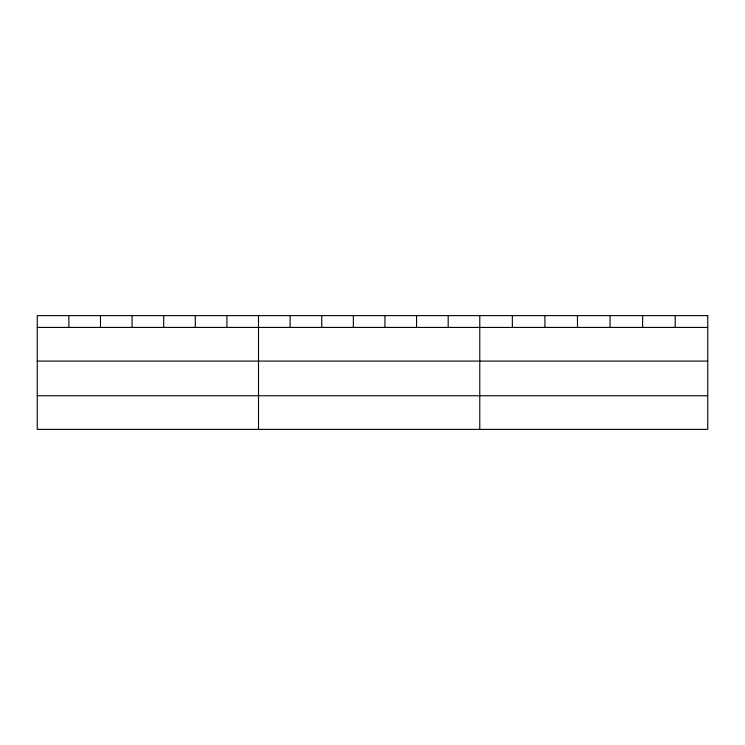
<?xml version="1.0" encoding="UTF-8"?>
<svg xmlns="http://www.w3.org/2000/svg" width="745" height="745" viewBox="0 0 745 745"><rect width="100%" height="100%" fill="white"/><g stroke="black" fill="none" stroke-linecap="round" stroke-linejoin="round"><path stroke-width="1.12" d="M37.25 327.437L707.75 327.437M37.25 361.083L707.75 361.083M37.25 395.753L707.75 395.753M675.184 315.61L675.184 327.437M642.618 315.61L642.618 327.437M610.053 315.61L610.053 327.437M577.477 315.61L577.477 327.437M544.912 315.61L544.912 327.437M512.346 315.61L512.346 327.437M479.78 315.61L479.78 429.39M448.173 315.61L448.173 327.437M416.557 315.61L416.557 327.437M384.951 315.61L384.951 327.437M353.344 315.61L353.344 327.437M321.738 315.61L321.738 327.437M290.122 315.61L290.122 327.437M258.515 315.61L258.515 429.39M226.908 315.61L226.908 327.437M195.292 315.61L195.292 327.437M163.686 315.61L163.686 327.437M132.079 315.61L132.079 327.437M100.473 315.61L100.473 327.437M68.857 315.61L68.857 327.437M707.75 315.61L37.25 315.61L37.25 429.39L707.75 429.39L707.75 315.61"/></g></svg>
